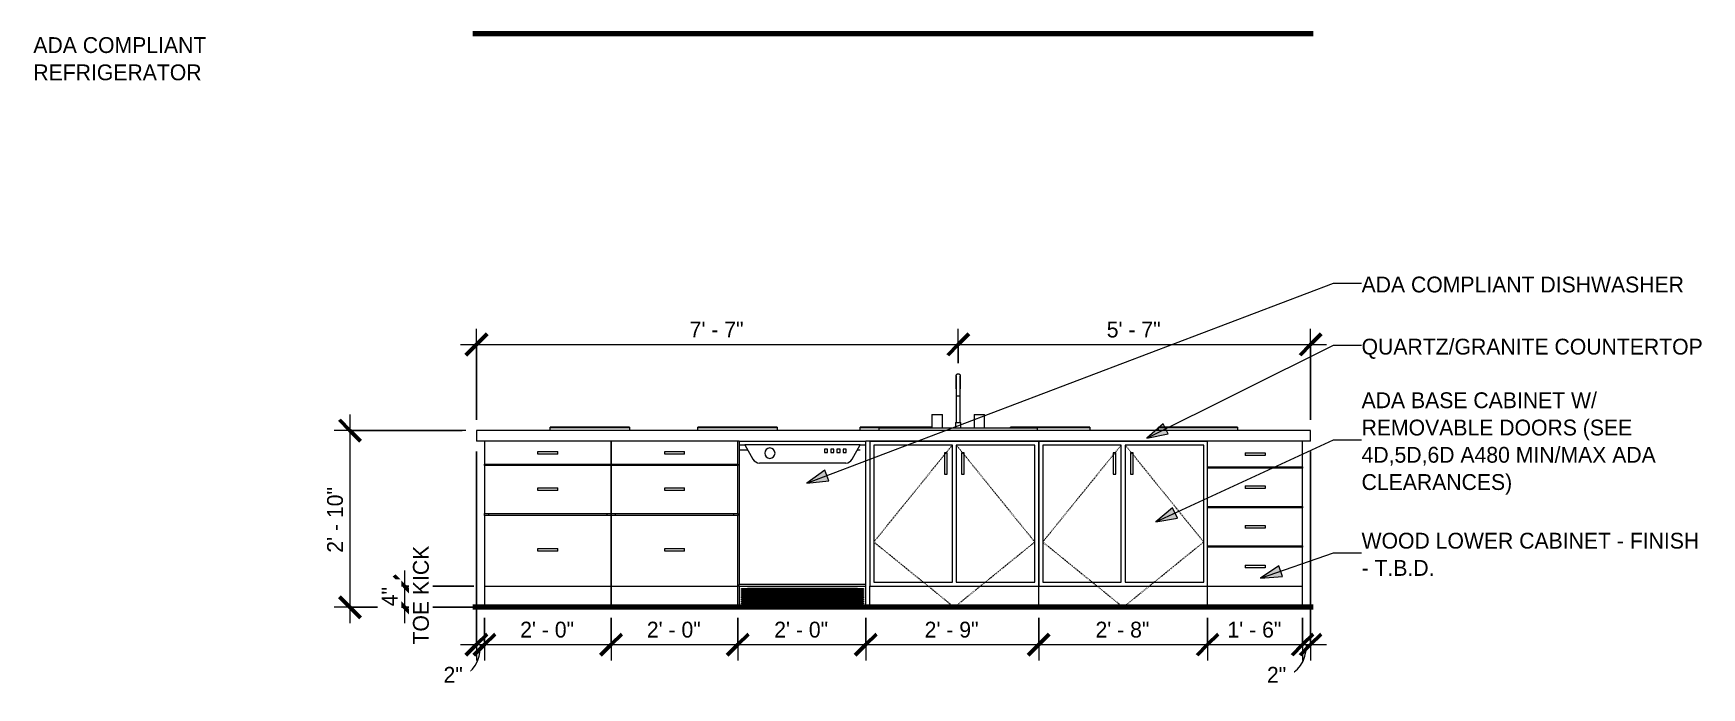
# Model space of a CAD drawing. Header units: inches. Extents: x 2071 to 4741, y -19 to 12114.
# Drawn here: x 3963.3 to 4279.4, y -15.2 to 108.7 of the extents above; entities that cross this region are included whole.
import ezdxf

# ---------------------------------------------------------------- set-up
doc = ezdxf.new("R2010")
doc.units = ezdxf.units.IN
doc.header["$MEASUREMENT"] = 0
doc.linetypes.add('Dash', pattern=[0.25, 0.125, -0.125])
for name, color, linetype, lineweight in [('0-6', 130, 'Continuous', 5), ('A-ANNO-DIMS', 211, 'Continuous', 9), ('A-ANNO-DIMS-32', 211, 'Continuous', 9), ('A-FLOR-1', 7, 'Continuous', 70), ('A-WALL-4', 113, 'Continuous', 9), ('G-ANNO-TEXT', 231, 'Continuous', 9), ('I-FURN', 30, 'Continuous', 9), ('P-SANR-FIXT', 6, 'Continuous', 9), ('Q-CASE', 31, 'Continuous', 9), ('Q-CASE-HDLN', 31, 'Dash', 9), ('Q-SPCQ', 91, 'Continuous', 9)]:
    doc.layers.add(name, color=color, linetype=linetype, lineweight=lineweight)
doc.styles.add('Century Gothic', font='ufonts.com_century-gothic.ttf', dxfattribs={"height": 3})
doc.dimstyles.new('OD_1__HACK_2', dxfattribs={"dimscale": 12, "dimtxt": 3.132505, "dimasz": 0.333333, "dimexe": 0.25, "dimexo": 0.166667, "dimgap": 0.041667, "dimtad": 1, "dimdec": 0, "dimzin": 3, "dimdsep": 46, "dimlunit": 4, "dimtxsty": 'Century Gothic', "dimblk1": 'OBLIQUE', "dimblk2": 'OBLIQUE', "dimsah": 1, "dimcen": 0.09, "dimdle": 0.25, "dimazin": 0, "dimtfac": 1, "dimtdec": 4, "dimtix": 1, "dimtmove": 0, "dimatfit": 3, "dimfxl": 1, "dimtvp": 1, "dimtfill": 1, "dimfrac": 2, "dimtolj": 1, "dimtzin": 0, "dimarcsym": 2})
doc.dimstyles.new('OD_1__HACK_2_1', dxfattribs={"dimscale": 12, "dimtxt": 3.132505, "dimasz": 0.333333, "dimexe": 0.25, "dimexo": 0.166667, "dimgap": 0.041667, "dimtad": 1, "dimdec": 0, "dimzin": 3, "dimdsep": 46, "dimlunit": 4, "dimtxsty": 'Century Gothic', "dimblk1": 'OBLIQUE', "dimblk2": 'OBLIQUE', "dimsah": 1, "dimcen": 0.09, "dimdle": 0.25, "dimazin": 0, "dimtfac": 1, "dimtdec": 4, "dimtix": 1, "dimtmove": 1, "dimatfit": 3, "dimfxl": 1, "dimtvp": 1, "dimtfill": 1, "dimfrac": 2, "dimtolj": 1, "dimtzin": 0, "dimarcsym": 2})

# ---------------------------------------------------------------- blocks, each defined once
blk = doc.blocks.new('CTR - 1st Phase - Shell_rvt-7-1ST FLOOR - 2BD - ADA TYPE A - KITCHEN ISLAND')
at = {"layer": 'A-FLOR-1'}
for p, q in [((-2300.18, 108.75), (-2140.96, 108.75)), ((-2140.96, 0), (-2300.18, 0))]:
    blk.add_line(p, q, dxfattribs=at)
blk = doc.blocks.new('DishwasherADA_15404 - 32_ counter-2812280-1ST FLOOR - 2BD - ADA TYPE A - KITCHEN ISLAND')
at = {"layer": 'Q-SPCQ'}
for p, q in [((-2249.7, 31.5), (-2249.7, 29.79)), ((-2249.7, 31.5), (-2249.5, 31.5)), ((-2249.7, 30.79), (-2249.7, 4.33)), ((-2249.7, 30.79), (-2249.5, 30.79)), ((-2249.5, 29.79), (-2249.7, 29.79)), ((-2249.5, 31.5), (-2226.77, 31.5)), ((-2249.5, 30.79), (-2248.61, 30.79)), ((-2248.05, 29.79), (-2249.5, 29.79)), ((-2226.79, 30.79), (-2248.61, 30.79)), ((-2248.61, 30.79), (-2247.09, 28.06)), ((-2232.96, 29.94), (-2233.55, 29.94)), ((-2233.55, 29.94), (-2233.55, 29.35)), ((-2233.55, 29.35), (-2232.96, 29.35)), ((-2232.96, 29.35), (-2232.96, 29.94)), ((-2231.78, 29.94), (-2232.37, 29.94)), ((-2232.37, 29.94), (-2232.37, 29.35)), ((-2232.37, 29.35), (-2231.78, 29.35)), ((-2231.78, 29.35), (-2231.78, 29.94)), ((-2230.6, 29.94), (-2231.19, 29.94)), ((-2231.19, 29.94), (-2231.19, 29.35)), ((-2231.19, 29.35), (-2230.6, 29.35)), ((-2230.6, 29.35), (-2230.6, 29.94)), ((-2229.41, 29.94), (-2230.01, 29.94)), ((-2230.01, 29.94), (-2230.01, 29.35)), ((-2230.01, 29.35), (-2229.41, 29.35)), ((-2229.41, 29.35), (-2229.41, 29.94)), ((-2228.31, 28.06), (-2226.79, 30.79)), ((-2226.77, 29.79), (-2227.35, 29.79)), ((-2226.79, 30.79), (-2225.9, 30.79)), ((-2226.77, 31.5), (-2225.7, 31.5)), ((-2225.9, 30.79), (-2225.7, 30.79)), ((-2225.7, 29.79), (-2225.7, 31.5)), ((-2225.7, 4.33), (-2225.7, 30.79)), ((-2245.88, 27.35), (-2229.51, 27.35)), ((-2249.5, 4.33), (-2249.7, 4.33)), ((-2249.7, 3.94), (-2249.7, 4.33)), ((-2225.7, 3.94), (-2249.7, 3.94)), ((-2249.7, 3.94), (-2249.7, 0)), ((-2225.9, 4.33), (-2249.5, 4.33)), ((-2249.27, 3.39), (-2249.27, 3.59)), ((-2249.27, 3.59), (-2248.12, 3.59)), ((-2248.12, 3.39), (-2249.27, 3.39)), ((-2249.27, 3), (-2249.27, 3.2)), ((-2249.27, 3.2), (-2248.12, 3.2)), ((-2248.12, 3.94), (-2227.27, 3.94)), ((-2248.12, 3.59), (-2227.27, 3.59)), ((-2227.27, 3.39), (-2248.12, 3.39)), ((-2248.12, 3.2), (-2227.27, 3.2)), ((-2227.27, 3.59), (-2226.12, 3.59)), ((-2226.12, 3.39), (-2227.27, 3.39)), ((-2227.27, 3.2), (-2226.12, 3.2)), ((-2226.12, 3.59), (-2226.12, 3.39)), ((-2226.12, 3.2), (-2226.12, 3)), ((-2225.7, 4.33), (-2225.9, 4.33)), ((-2225.7, 3.94), (-2225.7, 4.33)), ((-2225.7, 0), (-2225.7, 3.94)), ((-2248.12, 3), (-2249.27, 3)), ((-2249.27, 2.61), (-2249.27, 2.8)), ((-2249.27, 2.8), (-2248.12, 2.8)), ((-2248.12, 2.61), (-2249.27, 2.61)), ((-2249.27, 2.21), (-2249.27, 2.41)), ((-2249.27, 2.41), (-2248.12, 2.41)), ((-2248.12, 2.21), (-2249.27, 2.21)), ((-2249.27, 1.82), (-2249.27, 2.02)), ((-2249.27, 2.02), (-2248.12, 2.02)), ((-2248.12, 1.82), (-2249.27, 1.82)), ((-2249.27, 1.43), (-2249.27, 1.62)), ((-2249.27, 1.62), (-2248.12, 1.62)), ((-2248.12, 1.43), (-2249.27, 1.43)), ((-2249.27, 1.03), (-2249.27, 1.23)), ((-2249.27, 1.23), (-2248.12, 1.23)), ((-2248.12, 1.03), (-2249.27, 1.03)), ((-2249.27, 0.64), (-2249.27, 0.84)), ((-2249.27, 0.84), (-2248.12, 0.84)), ((-2248.12, 0.64), (-2249.27, 0.64)), ((-2227.27, 3), (-2248.12, 3)), ((-2248.12, 2.8), (-2227.27, 2.8)), ((-2227.27, 2.61), (-2248.12, 2.61)), ((-2248.12, 2.41), (-2227.27, 2.41)), ((-2227.27, 2.21), (-2248.12, 2.21)), ((-2248.12, 2.02), (-2227.27, 2.02)), ((-2227.27, 1.82), (-2248.12, 1.82)), ((-2248.12, 1.62), (-2227.27, 1.62)), ((-2227.27, 1.43), (-2248.12, 1.43)), ((-2248.12, 1.23), (-2227.27, 1.23)), ((-2227.27, 1.03), (-2248.12, 1.03)), ((-2248.12, 0.84), (-2227.27, 0.84)), ((-2227.27, 0.64), (-2248.12, 0.64)), ((-2226.12, 3), (-2227.27, 3)), ((-2227.27, 2.8), (-2226.12, 2.8)), ((-2226.12, 2.61), (-2227.27, 2.61)), ((-2227.27, 2.41), (-2226.12, 2.41)), ((-2226.12, 2.21), (-2227.27, 2.21)), ((-2227.27, 2.02), (-2226.12, 2.02)), ((-2226.12, 1.82), (-2227.27, 1.82)), ((-2227.27, 1.62), (-2226.12, 1.62)), ((-2226.12, 1.43), (-2227.27, 1.43)), ((-2227.27, 1.23), (-2226.12, 1.23)), ((-2226.12, 1.03), (-2227.27, 1.03)), ((-2227.27, 0.84), (-2226.12, 0.84)), ((-2226.12, 0.64), (-2227.27, 0.64)), ((-2226.12, 2.8), (-2226.12, 2.61)), ((-2226.12, 2.41), (-2226.12, 2.21)), ((-2226.12, 2.02), (-2226.12, 1.82)), ((-2226.12, 1.62), (-2226.12, 1.43)), ((-2226.12, 1.23), (-2226.12, 1.03)), ((-2226.12, 0.84), (-2226.12, 0.64))]:
    blk.add_line(p, q, dxfattribs=at)
for centre, radius, start, end in [((-2243.89, 29.2), 0.984, 90, 270), ((-2243.89, 29.2), 0.984, 270, 90), ((-2245.88, 28.72), 1.38, 209, 270), ((-2229.51, 28.72), 1.38, 270, 331)]:
    blk.add_arc(centre, radius, start, end, dxfattribs=at)
blk = doc.blocks.new('Bar_Stool_6722_1_ - Bar_Stool_6722_1_-1229311-1ST FLOOR - 2BD - ADA TYPE A - KITCHEN ISLAND')
at = {"layer": 'I-FURN'}
for p, q in [((-2213.2, 34.12), (-2226.79, 34.12)), ((-2226.79, 33.98), (-2226.79, 34.12)), ((-2226.79, 33.5), (-2226.79, 33.98)), ((-2223.2, 33.98), (-2226.79, 33.98))]:
    blk.add_line(p, q, dxfattribs=at)
blk = doc.blocks.new('Bar_Stool_6722_1_ - Bar_Stool_6722_1_-1372833-1ST FLOOR - 2BD - ADA TYPE A - KITCHEN ISLAND')
at = {"layer": 'I-FURN'}
for p, q in [((-2270.51, 34.12), (-2285.51, 34.12)), ((-2285.51, 33.98), (-2285.51, 34.12)), ((-2285.51, 33.5), (-2285.51, 33.98)), ((-2270.51, 33.98), (-2285.51, 33.98)), ((-2270.51, 34.12), (-2270.51, 33.98)), ((-2270.51, 33.98), (-2270.51, 33.5))]:
    blk.add_line(p, q, dxfattribs=at)
blk = doc.blocks.new('Bar_Stool_6722_1_ - Bar_Stool_6722_1_-V13-1ST FLOOR - 2BD - ADA TYPE A - KITCHEN ISLAND')
at = {"layer": 'I-FURN'}
for p, q in [((-2183.29, 34.12), (-2198.29, 34.12)), ((-2198.29, 34), (-2198.29, 34.12)), ((-2183.29, 33.98), (-2193.2, 33.98)), ((-2183.29, 34.12), (-2183.29, 33.98)), ((-2183.29, 33.98), (-2183.29, 33.5))]:
    blk.add_line(p, q, dxfattribs=at)
blk = doc.blocks.new('Vanity Cabinet-Double Door-ADA - 33_ ADA-2763631-1ST FLOOR - 2BD - ADA TYPE A - KITCHEN ISLAND')
at = {"layer": 'Q-CASE'}
for p, q in [((-2224.95, 31.5), (-2192.95, 31.5)), ((-2224.95, 31.5), (-2224.95, 4)), ((-2209.32, 30.75), (-2224.2, 30.75)), ((-2224.2, 30.75), (-2224.2, 4.75)), ((-2210.82, 29.25), (-2210.82, 25.25)), ((-2210.32, 29.25), (-2210.82, 29.25)), ((-2210.32, 25.25), (-2210.32, 29.25)), ((-2209.32, 4.75), (-2209.32, 30.75)), ((-2193.7, 30.75), (-2208.57, 30.75)), ((-2208.57, 30.75), (-2208.57, 4.75)), ((-2207.57, 29.25), (-2207.57, 25.25)), ((-2207.07, 29.25), (-2207.57, 29.25)), ((-2207.07, 25.25), (-2207.07, 29.25)), ((-2193.7, 4.75), (-2193.7, 30.75)), ((-2192.95, 4), (-2192.95, 31.5)), ((-2210.82, 25.25), (-2210.32, 25.25)), ((-2207.57, 25.25), (-2207.07, 25.25)), ((-2224.95, 4), (-2192.95, 4)), ((-2224.95, 0), (-2224.95, 4)), ((-2224.2, 4.75), (-2209.32, 4.75)), ((-2208.57, 4.75), (-2193.7, 4.75)), ((-2192.95, 0), (-2192.95, 4))]:
    blk.add_line(p, q, dxfattribs=at)
at = {"layer": 'Q-CASE-HDLN'}
for p, q in [((-2209.32, 30.75), (-2224.2, 12.37)), ((-2208.57, 30.75), (-2193.7, 12.37)), ((-2224.2, 12.37), (-2208.95, 0)), ((-2193.7, 12.37), (-2208.95, 0))]:
    blk.add_line(p, q, dxfattribs=at)
blk = doc.blocks.new('Base Cabinet 3 Drawer 230 - Base Cabinet 3 Drawer 230 24_ ADA-2554967-1ST FLOOR - 2BD - ADA TYPE A - KITCHEN ISLAND')
at = {"layer": 'Q-CASE'}
for p, q in [((-2249.95, 31.5), (-2273.95, 31.5)), ((-2273.95, 31.5), (-2273.95, 27.12)), ((-2263.82, 29.5), (-2260.07, 29.5)), ((-2263.82, 29), (-2263.82, 29.5)), ((-2260.07, 29), (-2263.82, 29)), ((-2260.07, 29), (-2260.07, 29.5)), ((-2249.95, 27.12), (-2249.95, 31.5)), ((-2273.95, 27.12), (-2249.95, 27.12)), ((-2273.95, 26.87), (-2273.95, 27.12)), ((-2249.95, 26.87), (-2273.95, 26.87)), ((-2273.95, 26.87), (-2273.95, 17.75)), ((-2273.2, 27.12), (-2273.2, 26.87)), ((-2250.7, 26.87), (-2250.7, 27.12)), ((-2249.95, 27.12), (-2249.95, 26.87)), ((-2249.95, 17.75), (-2249.95, 26.87)), ((-2263.82, 22.63), (-2260.07, 22.63)), ((-2263.82, 22.12), (-2263.82, 22.63)), ((-2260.07, 22.12), (-2263.82, 22.12)), ((-2260.07, 22.12), (-2260.07, 22.63)), ((-2273.95, 17.75), (-2249.95, 17.75)), ((-2273.95, 17.37), (-2273.95, 17.75)), ((-2249.95, 17.37), (-2273.95, 17.37)), ((-2273.95, 17.37), (-2273.95, 4)), ((-2273.2, 17.75), (-2273.2, 17.37)), ((-2250.7, 17.37), (-2250.7, 17.75)), ((-2249.95, 17.75), (-2249.95, 17.37)), ((-2249.95, 4), (-2249.95, 17.37)), ((-2263.82, 11.13), (-2260.07, 11.13)), ((-2263.82, 10.62), (-2263.82, 11.13)), ((-2260.07, 10.62), (-2263.82, 10.62)), ((-2260.07, 10.62), (-2260.07, 11.13)), ((-2273.95, 4), (-2249.95, 4)), ((-2273.95, 4), (-2273.95, 0)), ((-2249.95, 0), (-2249.95, 4))]:
    blk.add_line(p, q, dxfattribs=at)
blk = doc.blocks.new('Base Cabinet 4 Drawer 254 - Base Cabinet 4 Drawer 254 18_ ADA-2970926-1ST FLOOR - 2BD - ADA TYPE A - KITCHEN ISLAND')
at = {"layer": 'Q-CASE'}
for p, q in [((-2153.82, 29.25), (-2150.07, 29.25)), ((-2153.82, 29.25), (-2153.82, 28.75)), ((-2150.07, 28.75), (-2153.82, 28.75)), ((-2150.07, 29.25), (-2150.07, 28.75)), ((-2142.95, 26.62), (-2142.95, 31.5)), ((-2160.95, 26.62), (-2142.95, 26.62)), ((-2142.95, 26.37), (-2160.95, 26.37)), ((-2160.2, 26.62), (-2160.2, 26.37)), ((-2143.7, 26.37), (-2143.7, 26.62)), ((-2142.95, 26.62), (-2142.95, 26.37)), ((-2142.95, 19.12), (-2142.95, 26.37)), ((-2153.82, 23), (-2150.07, 23)), ((-2153.82, 23), (-2153.82, 22.5)), ((-2150.07, 22.5), (-2153.82, 22.5)), ((-2150.07, 23), (-2150.07, 22.5)), ((-2160.95, 19.12), (-2142.95, 19.12)), ((-2160.2, 19.12), (-2160.2, 18.87)), ((-2143.7, 18.87), (-2143.7, 19.12)), ((-2142.95, 19.12), (-2142.95, 18.87)), ((-2142.95, 18.87), (-2160.95, 18.87)), ((-2142.95, 11.62), (-2142.95, 18.87)), ((-2153.82, 15.5), (-2150.07, 15.5)), ((-2153.82, 15.5), (-2153.82, 15)), ((-2150.07, 15), (-2153.82, 15)), ((-2150.07, 15.5), (-2150.07, 15)), ((-2160.95, 11.62), (-2142.95, 11.62)), ((-2142.95, 11.37), (-2160.95, 11.37)), ((-2160.2, 11.62), (-2160.2, 11.37)), ((-2143.7, 11.37), (-2143.7, 11.62)), ((-2142.95, 11.62), (-2142.95, 11.37)), ((-2142.95, 4), (-2142.95, 11.37)), ((-2153.82, 8), (-2150.07, 8)), ((-2153.82, 8), (-2153.82, 7.5)), ((-2150.07, 7.5), (-2153.82, 7.5)), ((-2150.07, 8), (-2150.07, 7.5)), ((-2160.95, 4), (-2142.95, 4)), ((-2142.95, 0), (-2142.95, 4))]:
    blk.add_line(p, q, dxfattribs=at)
blk = doc.blocks.new('DIMBLOCK99-1ST FLOOR - 2BD - ADA TYPE A - KITCHEN ISLAND')
at = {"layer": 'A-ANNO-DIMS-32'}
for p, q in [((4047.28, 29.5), (4047.28, -10.07)), ((4047.28, -7.07), (4047.28, 29.5)), ((4048.81, -2), (4048.81, -10.07)), ((4048.81, -7.07), (4048.81, -2)), ((4044.28, -7.07), (4048.81, -7.07))]:
    blk.add_line(p, q, dxfattribs=at)
at = {"layer": 'A-ANNO-DIMS-32', "lineweight": 50}
for p, q in [((4047.28, -7.07), (4049.28, -5.07)), ((4048.81, -7.07), (4050.81, -5.07)), ((4047.28, -7.07), (4045.28, -9.07)), ((4048.81, -7.07), (4046.81, -9.07))]:
    blk.add_line(p, q, dxfattribs=at)
at = {"layer": 'A-ANNO-DIMS-32'}
blk.add_ellipse((4044.67, -7.07), major_axis=(0, 5.6), ratio=0.603028, start_param=3.141593, end_param=4.712389, dxfattribs=at)
at = {"layer": 'A-ANNO-DIMS-32', "color": 0, "insert": (4041.04, -11.29), "char_height": 3, "width": 4.3557, "attachment_point": 1, "line_spacing_factor": 0.984502, "style": 'Century Gothic', "bg_fill": 3, "box_fill_scale": 1.25, "bg_fill_color": 256, "bg_fill_true_color": 13158600, "bg_fill_transparency": 0}
blk.add_mtext('2"', dxfattribs=at)
blk = doc.blocks.new('_Oblique')
at = {"color": 0, "linetype": 'ByBlock', "lineweight": -2}
blk.add_line((-0.5, -0.5), (0.5, 0.5), dxfattribs=at)
blk = doc.blocks.new('DIMBLOCK100-1ST FLOOR - 2BD - ADA TYPE A - KITCHEN ISLAND')
at = {"layer": 'A-ANNO-DIMS-32'}
for p, q in [((4048.81, -2), (4048.81, -10.07)), ((4048.81, -7.07), (4048.81, -2)), ((4072.81, -2), (4072.81, -10.07)), ((4072.81, -7.07), (4072.81, -2)), ((4048.81, -7.07), (4072.81, -7.07))]:
    blk.add_line(p, q, dxfattribs=at)
at = {"layer": 'A-ANNO-DIMS-32', "lineweight": 50}
for p, q in [((4048.81, -7.07), (4050.81, -5.07)), ((4072.81, -7.07), (4074.81, -5.07)), ((4048.81, -7.07), (4046.81, -9.07)), ((4072.81, -7.07), (4070.81, -9.07))]:
    blk.add_line(p, q, dxfattribs=at)
at = {"layer": 'A-ANNO-DIMS-32', "color": 0, "insert": (4055.56, -2.73), "char_height": 3, "width": 12.5897, "attachment_point": 1, "line_spacing_factor": 0.984502, "style": 'Century Gothic', "bg_fill": 3, "box_fill_scale": 1.25, "bg_fill_color": 256, "bg_fill_true_color": 13158600, "bg_fill_transparency": 0}
blk.add_mtext('2\' - 0"', dxfattribs=at)
blk = doc.blocks.new('DIMBLOCK101-1ST FLOOR - 2BD - ADA TYPE A - KITCHEN ISLAND')
at = {"layer": 'A-ANNO-DIMS-32'}
for p, q in [((4072.81, -2), (4072.81, -10.07)), ((4072.81, -7.07), (4072.81, -2)), ((4096.81, -2), (4096.81, -10.07)), ((4096.81, -7.07), (4096.81, -2)), ((4072.81, -7.07), (4096.81, -7.07))]:
    blk.add_line(p, q, dxfattribs=at)
at = {"layer": 'A-ANNO-DIMS-32', "lineweight": 50}
for p, q in [((4072.81, -7.07), (4074.81, -5.07)), ((4096.81, -7.07), (4098.81, -5.07)), ((4072.81, -7.07), (4070.81, -9.07)), ((4096.81, -7.07), (4094.81, -9.07))]:
    blk.add_line(p, q, dxfattribs=at)
at = {"layer": 'A-ANNO-DIMS-32', "color": 0, "insert": (4079.56, -2.73), "char_height": 3, "width": 12.5897, "attachment_point": 1, "line_spacing_factor": 0.984502, "style": 'Century Gothic', "bg_fill": 3, "box_fill_scale": 1.25, "bg_fill_color": 256, "bg_fill_true_color": 13158600, "bg_fill_transparency": 0}
blk.add_mtext('2\' - 0"', dxfattribs=at)
blk = doc.blocks.new('DIMBLOCK102-1ST FLOOR - 2BD - ADA TYPE A - KITCHEN ISLAND')
at = {"layer": 'A-ANNO-DIMS-32'}
for p, q in [((4096.81, -2), (4096.81, -10.07)), ((4096.81, -7.07), (4096.81, -2)), ((4121.06, -2), (4121.06, -10.07)), ((4121.06, -7.07), (4121.06, -2)), ((4096.81, -7.07), (4121.06, -7.07))]:
    blk.add_line(p, q, dxfattribs=at)
at = {"layer": 'A-ANNO-DIMS-32', "lineweight": 50}
for p, q in [((4096.81, -7.07), (4098.81, -5.07)), ((4121.06, -7.07), (4123.06, -5.07)), ((4096.81, -7.07), (4094.81, -9.07)), ((4121.06, -7.07), (4119.06, -9.07))]:
    blk.add_line(p, q, dxfattribs=at)
at = {"layer": 'A-ANNO-DIMS-32', "color": 0, "insert": (4103.69, -2.73), "char_height": 3, "width": 12.5897, "attachment_point": 1, "line_spacing_factor": 0.984502, "style": 'Century Gothic', "bg_fill": 3, "box_fill_scale": 1.25, "bg_fill_color": 256, "bg_fill_true_color": 13158600, "bg_fill_transparency": 0}
blk.add_mtext('2\' - 0"', dxfattribs=at)
blk = doc.blocks.new('DIMBLOCK103-1ST FLOOR - 2BD - ADA TYPE A - KITCHEN ISLAND')
at = {"layer": 'A-ANNO-DIMS-32'}
for p, q in [((4121.06, -2), (4121.06, -10.07)), ((4121.06, -7.07), (4121.06, -2)), ((4153.81, -2), (4153.81, -10.07)), ((4153.81, -7.07), (4153.81, -2)), ((4121.06, -7.07), (4153.81, -7.07))]:
    blk.add_line(p, q, dxfattribs=at)
at = {"layer": 'A-ANNO-DIMS-32', "lineweight": 50}
for p, q in [((4121.06, -7.07), (4123.06, -5.07)), ((4153.81, -7.07), (4155.81, -5.07)), ((4121.06, -7.07), (4119.06, -9.07)), ((4153.81, -7.07), (4151.81, -9.07))]:
    blk.add_line(p, q, dxfattribs=at)
at = {"layer": 'A-ANNO-DIMS-32', "color": 0, "insert": (4132.19, -2.73), "char_height": 3, "width": 12.5897, "attachment_point": 1, "line_spacing_factor": 0.984502, "style": 'Century Gothic', "bg_fill": 3, "box_fill_scale": 1.25, "bg_fill_color": 256, "bg_fill_true_color": 13158600, "bg_fill_transparency": 0}
blk.add_mtext('2\' - 9"', dxfattribs=at)
blk = doc.blocks.new('DIMBLOCK104-1ST FLOOR - 2BD - ADA TYPE A - KITCHEN ISLAND')
at = {"layer": 'A-ANNO-DIMS-32'}
for p, q in [((4153.81, -2), (4153.81, -10.07)), ((4153.81, -7.07), (4153.81, -2)), ((4185.81, -2), (4185.81, -10.07)), ((4185.81, -7.07), (4185.81, -2)), ((4153.81, -7.07), (4185.81, -7.07))]:
    blk.add_line(p, q, dxfattribs=at)
at = {"layer": 'A-ANNO-DIMS-32', "lineweight": 50}
for p, q in [((4153.81, -7.07), (4155.81, -5.07)), ((4185.81, -7.07), (4187.81, -5.07)), ((4153.81, -7.07), (4151.81, -9.07)), ((4185.81, -7.07), (4183.81, -9.07))]:
    blk.add_line(p, q, dxfattribs=at)
at = {"layer": 'A-ANNO-DIMS-32', "color": 0, "insert": (4164.56, -2.73), "char_height": 3, "width": 12.5897, "attachment_point": 1, "line_spacing_factor": 0.984502, "style": 'Century Gothic', "bg_fill": 3, "box_fill_scale": 1.25, "bg_fill_color": 256, "bg_fill_true_color": 13158600, "bg_fill_transparency": 0}
blk.add_mtext('2\' - 8"', dxfattribs=at)
blk = doc.blocks.new('DIMBLOCK105-1ST FLOOR - 2BD - ADA TYPE A - KITCHEN ISLAND')
at = {"layer": 'A-ANNO-DIMS-32'}
for p, q in [((4185.81, -2), (4185.81, -10.07)), ((4185.81, -7.07), (4185.81, -2)), ((4203.81, -2), (4203.81, -10.07)), ((4203.81, -7.07), (4203.81, -2)), ((4185.81, -7.07), (4203.81, -7.07))]:
    blk.add_line(p, q, dxfattribs=at)
at = {"layer": 'A-ANNO-DIMS-32', "lineweight": 50}
for p, q in [((4185.81, -7.07), (4187.81, -5.07)), ((4203.81, -7.07), (4205.81, -5.07)), ((4185.81, -7.07), (4183.81, -9.07)), ((4203.81, -7.07), (4201.81, -9.07))]:
    blk.add_line(p, q, dxfattribs=at)
at = {"layer": 'A-ANNO-DIMS-32', "color": 0, "insert": (4189.56, -2.73), "char_height": 3, "width": 12.5897, "attachment_point": 1, "line_spacing_factor": 0.984502, "style": 'Century Gothic', "bg_fill": 3, "box_fill_scale": 1.25, "bg_fill_color": 256, "bg_fill_true_color": 13158600, "bg_fill_transparency": 0}
blk.add_mtext('1\' - 6"', dxfattribs=at)
blk = doc.blocks.new('DIMBLOCK106-1ST FLOOR - 2BD - ADA TYPE A - KITCHEN ISLAND')
at = {"layer": 'A-ANNO-DIMS-32'}
for p, q in [((4205.31, 29.5), (4205.31, -10.07)), ((4205.31, -7.07), (4205.31, 29.5)), ((4203.81, -2), (4203.81, -10.07)), ((4203.81, -7.07), (4203.81, -2)), ((4203.81, -7.07), (4208.31, -7.07))]:
    blk.add_line(p, q, dxfattribs=at)
at = {"layer": 'A-ANNO-DIMS-32', "lineweight": 50}
for p, q in [((4203.81, -7.07), (4205.81, -5.07)), ((4205.31, -7.07), (4207.31, -5.07)), ((4203.81, -7.07), (4201.81, -9.07)), ((4205.31, -7.07), (4203.31, -9.07))]:
    blk.add_line(p, q, dxfattribs=at)
at = {"layer": 'A-ANNO-DIMS-32'}
blk.add_ellipse((4200.67, -7.07), major_axis=(0, 5.6), ratio=0.693525, start_param=3.141593, end_param=4.712389, dxfattribs=at)
at = {"layer": 'A-ANNO-DIMS-32', "color": 0, "insert": (4197.04, -11.29), "char_height": 3, "width": 4.3557, "attachment_point": 1, "line_spacing_factor": 0.984502, "style": 'Century Gothic', "bg_fill": 3, "box_fill_scale": 1.25, "bg_fill_color": 256, "bg_fill_true_color": 13158600, "bg_fill_transparency": 0}
blk.add_mtext('2"', dxfattribs=at)
blk = doc.blocks.new('DIMBLOCK107-1ST FLOOR - 2BD - ADA TYPE A - KITCHEN ISLAND')
at = {"layer": 'A-ANNO-DIMS-32'}
for p, q in [((4047.28, 35.5), (4047.28, 52.79)), ((4138.56, 46.25), (4138.56, 52.79)), ((4044.28, 49.79), (4138.56, 49.79)), ((4047.28, 49.79), (4047.28, 35.5)), ((4138.56, 49.79), (4138.56, 46.25))]:
    blk.add_line(p, q, dxfattribs=at)
at = {"layer": 'A-ANNO-DIMS-32', "lineweight": 50}
for p, q in [((4047.28, 49.79), (4049.28, 51.79)), ((4138.56, 49.79), (4140.56, 51.79)), ((4047.28, 49.79), (4045.28, 47.79)), ((4138.56, 49.79), (4136.56, 47.79))]:
    blk.add_line(p, q, dxfattribs=at)
at = {"layer": 'A-ANNO-DIMS-32', "color": 0, "insert": (4087.67, 54.13), "char_height": 3, "width": 12.5897, "attachment_point": 1, "line_spacing_factor": 0.984502, "style": 'Century Gothic', "bg_fill": 3, "box_fill_scale": 1.25, "bg_fill_color": 256, "bg_fill_true_color": 13158600, "bg_fill_transparency": 0}
blk.add_mtext('7\' - 7"', dxfattribs=at)
blk = doc.blocks.new('DIMBLOCK108-1ST FLOOR - 2BD - ADA TYPE A - KITCHEN ISLAND')
at = {"layer": 'A-ANNO-DIMS-32'}
for p, q in [((4138.56, 46.25), (4138.56, 52.79)), ((4205.31, 35.5), (4205.31, 52.79)), ((4138.56, 49.79), (4208.31, 49.79)), ((4138.56, 49.79), (4138.56, 46.25)), ((4205.31, 49.79), (4205.31, 35.5))]:
    blk.add_line(p, q, dxfattribs=at)
at = {"layer": 'A-ANNO-DIMS-32', "lineweight": 50}
for p, q in [((4138.56, 49.79), (4140.56, 51.79)), ((4205.31, 49.79), (4207.31, 51.79)), ((4138.56, 49.79), (4136.56, 47.79)), ((4205.31, 49.79), (4203.31, 47.79))]:
    blk.add_line(p, q, dxfattribs=at)
at = {"layer": 'A-ANNO-DIMS-32', "color": 0, "insert": (4166.69, 54.13), "char_height": 3, "width": 12.5897, "attachment_point": 1, "line_spacing_factor": 0.984502, "style": 'Century Gothic', "bg_fill": 3, "box_fill_scale": 1.25, "bg_fill_color": 256, "bg_fill_true_color": 13158600, "bg_fill_transparency": 0}
blk.add_mtext('5\' - 7"', dxfattribs=at)
blk = doc.blocks.new('DIMBLOCK109-1ST FLOOR - 2BD - ADA TYPE A - KITCHEN ISLAND')
at = {"layer": 'A-ANNO-DIMS-32', "lineweight": 50}
for p, q in [((4023.32, 33.5), (4021.32, 35.5)), ((4023.32, 33.5), (4025.32, 31.5)), ((4023.32, 0), (4021.32, 2)), ((4023.32, 0), (4025.32, -2))]:
    blk.add_line(p, q, dxfattribs=at)
at = {"layer": 'A-ANNO-DIMS-32'}
for p, q in [((4023.32, 36.5), (4023.32, -3)), ((4045.28, 33.5), (4020.32, 33.5)), ((4023.32, 33.5), (4044.59, 33.5)), ((4046.81, 0), (4020.32, 0)), ((4023.32, 0), (4046.81, 0))]:
    blk.add_line(p, q, dxfattribs=at)
at = {"layer": 'A-ANNO-DIMS-32', "color": 0, "insert": (4018.98, 10.34), "char_height": 3, "width": 15.394, "attachment_point": 1, "rotation": 90, "line_spacing_factor": 0.984502, "style": 'Century Gothic', "bg_fill": 3, "box_fill_scale": 1.25, "bg_fill_color": 256, "bg_fill_true_color": 13158600, "bg_fill_transparency": 0}
blk.add_mtext('2\' - 10"', dxfattribs=at)
blk = doc.blocks.new('DIMBLOCK110-1ST FLOOR - 2BD - ADA TYPE A - KITCHEN ISLAND')
at = {"layer": 'A-ANNO-DIMS-32'}
for p, q in [((4033.68, 7), (4033.68, -3)), ((4046.81, 4), (4030.68, 4)), ((4033.68, 4), (4046.81, 4)), ((4046.81, 0), (4030.68, 0)), ((4033.68, 0), (4046.81, 0))]:
    blk.add_line(p, q, dxfattribs=at)
at = {"layer": 'A-ANNO-DIMS-32', "lineweight": 50}
for p, q in [((4033.68, 4), (4031.68, 6)), ((4033.68, 4), (4035.68, 2)), ((4033.68, 0), (4031.68, 2)), ((4033.68, 0), (4035.68, -2))]:
    blk.add_line(p, q, dxfattribs=at)
at = {"layer": 'A-ANNO-DIMS-32', "color": 0, "insert": (4035.25, -7.05), "char_height": 3, "width": 21.7187, "attachment_point": 1, "rotation": 90, "line_spacing_factor": 0.984502, "style": 'Century Gothic', "bg_fill": 3, "box_fill_scale": 1.25, "bg_fill_color": 256, "bg_fill_true_color": 13158600, "bg_fill_transparency": 0}
blk.add_mtext('TOE KICK', dxfattribs=at)
at = {"layer": 'A-ANNO-DIMS-32', "color": 0, "insert": (4029.33, 0.19), "char_height": 3, "width": 4.3557, "attachment_point": 1, "rotation": 90, "line_spacing_factor": 0.984502, "style": 'Century Gothic', "bg_fill": 3, "box_fill_scale": 1.25, "bg_fill_color": 256, "bg_fill_true_color": 13158600, "bg_fill_transparency": 0}
blk.add_mtext('4"', dxfattribs=at)

msp = doc.modelspace()

# ---------------------------------------------------------------- hatches: boundary and pattern name
at = {"layer": 'G-ANNO-TEXT'}
for points in [[(4109.9, 23.55), (4114.02, 23.97), (4113.26, 25.97)], [(4175.99, 16.18), (4180.07, 16.88), (4179.17, 18.83)]]:
    msp.add_hatch(color=256, dxfattribs=at).paths.add_polyline_path(points, flags=0)

# ---------------------------------------------------------------- linework, layer by layer
at = {"layer": 'A-WALL-4'}
for p, q in [((4047.28, 33.5), (4047.28, 31.5)), ((4123.56, 33.5), (4047.28, 33.5)), ((4153.56, 33.5), (4123.56, 33.5)), ((4205.31, 33.5), (4153.56, 33.5)), ((4205.31, 31.5), (4205.31, 33.5)), ((4097.06, 31.5), (4047.28, 31.5)), ((4205.31, 31.5), (4121.06, 31.5))]:
    msp.add_line(p, q, dxfattribs=at)
at = {"layer": 'G-ANNO-TEXT'}
for p, q in [((4209.68, 61.41), (4214.97, 61.41)), ((4113.26, 25.97), (4109.9, 23.55)), ((4114.02, 23.97), (4113.26, 25.97)), ((4109.9, 23.55), (4114.02, 23.97)), ((4179.17, 18.83), (4175.99, 16.18)), ((4175.99, 16.18), (4180.07, 16.88)), ((4180.07, 16.88), (4179.17, 18.83))]:
    msp.add_line(p, q, dxfattribs=at)
at = {"layer": 'P-SANR-FIXT'}
for p, q in [((4138.18, 41.37), (4138.18, 35)), ((4138.18, 41.37), (4138.18, 40)), ((4138.93, 35), (4138.93, 41.37)), ((4138.93, 40), (4138.93, 41.37)), ((4138.56, 40), (4138.19, 40)), ((4138.92, 40), (4138.56, 40)), ((4133.56, 36.5), (4133.56, 34)), ((4133.56, 36.5), (4135.56, 36.5)), ((4135.56, 34), (4135.56, 36.5)), ((4138.06, 35), (4138.06, 34)), ((4138.06, 35), (4139.06, 35)), ((4139.06, 34), (4139.06, 35)), ((4141.56, 36.5), (4141.56, 34)), ((4141.56, 36.5), (4143.56, 36.5)), ((4143.56, 34), (4143.56, 36.5)), ((4123.56, 34), (4153.56, 34)), ((4123.56, 33.5), (4123.56, 34)), ((4153.56, 33.5), (4123.56, 33.5)), ((4153.56, 33.5), (4153.56, 34))]:
    msp.add_line(p, q, dxfattribs=at)
at = {"layer": 'P-SANR-FIXT', "flags": 128}
for points in [[(4138.18, 43.87), (4138.18, 43.89), (4138.18, 43.9), (4138.19, 43.92), (4138.19, 43.93), (4138.19, 43.95), (4138.19, 43.96), (4138.2, 43.98), (4138.2, 43.99), (4138.21, 44.01), (4138.21, 44.02), (4138.22, 44.03), (4138.23, 44.05), (4138.23, 44.06), (4138.24, 44.07), (4138.25, 44.09), (4138.26, 44.1), (4138.27, 44.11), (4138.28, 44.12), (4138.29, 44.13), (4138.3, 44.14), (4138.31, 44.15), (4138.32, 44.16), (4138.33, 44.17), (4138.34, 44.18), (4138.36, 44.19), (4138.37, 44.2), (4138.38, 44.21), (4138.4, 44.21), (4138.41, 44.22), (4138.42, 44.22), (4138.44, 44.23), (4138.45, 44.23), (4138.47, 44.24), (4138.48, 44.24), (4138.49, 44.24), (4138.51, 44.25), (4138.52, 44.25), (4138.54, 44.25), (4138.55, 44.25), (4138.56, 44.25)], [(4138.56, 44.25), (4138.57, 44.25), (4138.59, 44.25), (4138.6, 44.25), (4138.62, 44.25), (4138.63, 44.24), (4138.65, 44.24), (4138.66, 44.24), (4138.68, 44.23), (4138.69, 44.23), (4138.7, 44.22), (4138.72, 44.21), (4138.73, 44.21), (4138.74, 44.2), (4138.76, 44.19), (4138.77, 44.18), (4138.78, 44.18), (4138.79, 44.17), (4138.81, 44.16), (4138.82, 44.15), (4138.83, 44.14), (4138.84, 44.13), (4138.85, 44.11), (4138.86, 44.1), (4138.87, 44.09), (4138.87, 44.08), (4138.88, 44.06), (4138.89, 44.05), (4138.9, 44.04), (4138.9, 44.02), (4138.91, 44.01), (4138.91, 44), (4138.92, 43.98), (4138.92, 43.97), (4138.93, 43.95), (4138.93, 43.94), (4138.93, 43.92), (4138.93, 43.91), (4138.93, 43.89), (4138.93, 43.88), (4138.93, 43.87)], [(4138.18, 41.37), (4138.18, 41.47), (4138.18, 41.57), (4138.18, 41.67), (4138.18, 41.77), (4138.18, 41.87), (4138.18, 41.97), (4138.18, 42.07), (4138.18, 42.16), (4138.18, 42.26), (4138.18, 42.35), (4138.18, 42.44), (4138.18, 42.53), (4138.18, 42.62), (4138.18, 42.7), (4138.18, 42.79), (4138.18, 42.87), (4138.18, 42.95), (4138.18, 43.02), (4138.18, 43.1), (4138.18, 43.17), (4138.18, 43.24), (4138.18, 43.3), (4138.18, 43.36), (4138.18, 43.42), (4138.18, 43.48), (4138.18, 43.53), (4138.18, 43.58), (4138.18, 43.63), (4138.18, 43.67), (4138.18, 43.71), (4138.18, 43.74), (4138.18, 43.77), (4138.18, 43.8), (4138.18, 43.82), (4138.18, 43.84), (4138.18, 43.85), (4138.18, 43.86), (4138.18, 43.87), (4138.18, 43.87), (4138.18, 43.87)], [(4138.18, 43.87), (4138.18, 43.87), (4138.18, 43.87), (4138.18, 43.86), (4138.18, 43.84), (4138.18, 43.83), (4138.18, 43.8), (4138.18, 43.78), (4138.18, 43.75), (4138.18, 43.71), (4138.18, 43.68), (4138.18, 43.64), (4138.18, 43.59), (4138.18, 43.54), (4138.18, 43.49), (4138.18, 43.44), (4138.18, 43.38), (4138.18, 43.32), (4138.18, 43.25), (4138.18, 43.19), (4138.18, 43.12), (4138.18, 43.04), (4138.18, 42.97), (4138.18, 42.89), (4138.18, 42.81), (4138.18, 42.73), (4138.18, 42.64), (4138.18, 42.55), (4138.18, 42.46), (4138.18, 42.37), (4138.18, 42.28), (4138.18, 42.19), (4138.18, 42.09), (4138.18, 42), (4138.18, 41.9), (4138.18, 41.8), (4138.18, 41.7), (4138.18, 41.6), (4138.18, 41.5), (4138.18, 41.4), (4138.18, 41.37)], [(4138.93, 43.87), (4138.93, 43.87), (4138.93, 43.87), (4138.93, 43.86), (4138.93, 43.84), (4138.93, 43.83), (4138.93, 43.8), (4138.93, 43.78), (4138.93, 43.75), (4138.93, 43.71), (4138.93, 43.68), (4138.93, 43.64), (4138.93, 43.59), (4138.93, 43.54), (4138.93, 43.49), (4138.93, 43.44), (4138.93, 43.38), (4138.93, 43.32), (4138.93, 43.25), (4138.93, 43.19), (4138.93, 43.12), (4138.93, 43.04), (4138.93, 42.97), (4138.93, 42.89), (4138.93, 42.81), (4138.93, 42.73), (4138.93, 42.64), (4138.93, 42.55), (4138.93, 42.46), (4138.93, 42.37), (4138.93, 42.28), (4138.93, 42.19), (4138.93, 42.09), (4138.93, 42), (4138.93, 41.9), (4138.93, 41.8), (4138.93, 41.7), (4138.93, 41.6), (4138.93, 41.5), (4138.93, 41.4), (4138.93, 41.37)], [(4138.93, 41.37), (4138.93, 41.47), (4138.93, 41.57), (4138.93, 41.67), (4138.93, 41.77), (4138.93, 41.87), (4138.93, 41.97), (4138.93, 42.07), (4138.93, 42.16), (4138.93, 42.26), (4138.93, 42.35), (4138.93, 42.44), (4138.93, 42.53), (4138.93, 42.62), (4138.93, 42.7), (4138.93, 42.79), (4138.93, 42.87), (4138.93, 42.95), (4138.93, 43.02), (4138.93, 43.1), (4138.93, 43.17), (4138.93, 43.24), (4138.93, 43.3), (4138.93, 43.36), (4138.93, 43.42), (4138.93, 43.48), (4138.93, 43.53), (4138.93, 43.58), (4138.93, 43.63), (4138.93, 43.67), (4138.93, 43.71), (4138.93, 43.74), (4138.93, 43.77), (4138.93, 43.8), (4138.93, 43.82), (4138.93, 43.84), (4138.93, 43.85), (4138.93, 43.86), (4138.93, 43.87), (4138.93, 43.87), (4138.93, 43.87)]]:
    msp.add_lwpolyline(points, dxfattribs=at)

# ---------------------------------------------------------------- block references
at = {"layer": '0-6'}
msp.add_blockref('CTR - 1st Phase - Shell_rvt-7-1ST FLOOR - 2BD - ADA TYPE A - KITCHEN ISLAND', (6346.76, 0), dxfattribs=at)
at = {"layer": 'I-FURN'}
for name, p in [('Bar_Stool_6722_1_ - Bar_Stool_6722_1_-1372833-1ST FLOOR - 2BD - ADA TYPE A - KITCHEN ISLAND', (6346.76, 0)), ('Bar_Stool_6722_1_ - Bar_Stool_6722_1_-1372833-1ST FLOOR - 2BD - ADA TYPE A - KITCHEN ISLAND', (6374.76, 0)), ('Bar_Stool_6722_1_ - Bar_Stool_6722_1_-1229311-1ST FLOOR - 2BD - ADA TYPE A - KITCHEN ISLAND', (6346.76, 0)), ('Bar_Stool_6722_1_ - Bar_Stool_6722_1_-V13-1ST FLOOR - 2BD - ADA TYPE A - KITCHEN ISLAND', (6346.76, 0)), ('Bar_Stool_6722_1_ - Bar_Stool_6722_1_-1372833-1ST FLOOR - 2BD - ADA TYPE A - KITCHEN ISLAND', (6461.98, 0))]:
    msp.add_blockref(name, p, dxfattribs=at)
at = {"layer": 'Q-CASE'}
for name, p in [('Base Cabinet 3 Drawer 230 - Base Cabinet 3 Drawer 230 24_ ADA-2554967-1ST FLOOR - 2BD - ADA TYPE A - KITCHEN ISLAND', (6322.76, 0)), ('Base Cabinet 3 Drawer 230 - Base Cabinet 3 Drawer 230 24_ ADA-2554967-1ST FLOOR - 2BD - ADA TYPE A - KITCHEN ISLAND', (6346.76, 0)), ('Vanity Cabinet-Double Door-ADA - 33_ ADA-2763631-1ST FLOOR - 2BD - ADA TYPE A - KITCHEN ISLAND', (6346.76, 0)), ('Vanity Cabinet-Double Door-ADA - 33_ ADA-2763631-1ST FLOOR - 2BD - ADA TYPE A - KITCHEN ISLAND', (6378.76, 0)), ('Base Cabinet 4 Drawer 254 - Base Cabinet 4 Drawer 254 18_ ADA-2970926-1ST FLOOR - 2BD - ADA TYPE A - KITCHEN ISLAND', (6346.76, 0))]:
    msp.add_blockref(name, p, dxfattribs=at)
at = {"layer": 'Q-SPCQ'}
msp.add_blockref('DishwasherADA_15404 - 32_ counter-2812280-1ST FLOOR - 2BD - ADA TYPE A - KITCHEN ISLAND', (6346.76, 0), dxfattribs=at)

# ---------------------------------------------------------------- texts
at = {"layer": 'G-ANNO-TEXT', "char_height": 3, "attachment_point": 1, "style": 'Century Gothic'}
for s, insert, width in [('ADA COMPLIANT', (3963.33, 108.03), 42.925), ('REFRIGERATOR', (3963.33, 102.86), 36.764), ('ADA COMPLIANT DISHWASHER', (4214.97, 62.66), 76.255), ('QUARTZ/GRANITE COUNTERTOP', (4214.97, 50.89), 78.376), ('ADA BASE CABINET W/', (4214.97, 40.73), 55.651), ('REMOVABLE DOORS (SEE', (4214.97, 35.56), 61.812), ('4D,5D,6D A480 MIN/MAX ADA', (4214.97, 30.4), 74.841), ('CLEARANCES)', (4214.97, 25.23), 34.946), ('WOOD LOWER CABINET - FINISH', (4214.97, 14.12), 78.982), ('- T.B.D.', (4214.97, 8.96), 16.362)]:
    msp.add_mtext(s, dxfattribs=dict(at, insert=insert, width=width))

# ---------------------------------------------------------------- next in the draw order: dimensions: what is measured, and where the dimension line sits
at = {"layer": 'A-ANNO-DIMS'}
dim = msp.add_linear_dim(base=(4138.56, 49.79), p1=(4047.28, 33.5), p2=(4138.56, 44.25), dimstyle='OD_1__HACK_2', override={"dimpost": '<>', "dimfxl": 91.907028}, dxfattribs=at)
dim.commit()
dim.dimension.update_dxf_attribs({"geometry": 'DIMBLOCK107-1ST FLOOR - 2BD - ADA TYPE A - KITCHEN ISLAND', "text_midpoint": (4092.92, 51.83)})
dim = msp.add_linear_dim(base=(4048.81, -7.07), p1=(4047.28, 31.5), p2=(4048.81, 0), dimstyle='OD_1__HACK_2_1', override={"dimpost": '<>', "dimfxl": 31.53695}, dxfattribs=at)
dim.commit()
dim.dimension.update_dxf_attribs({"geometry": 'DIMBLOCK99-1ST FLOOR - 2BD - ADA TYPE A - KITCHEN ISLAND', "text_midpoint": (4043.22, -13.29), "dimtype": 160})

# ---------------------------------------------------------------- next in the draw order: dimensions: what is measured, and where the dimension line sits
for base, p1, p2, override, picture, middle in [((4205.31, 49.79), (4138.56, 44.25), (4205.31, 33.5), {"dimpost": '<>', "dimfxl": 67.610095}, 'DIMBLOCK108-1ST FLOOR - 2BD - ADA TYPE A - KITCHEN ISLAND', (4171.93, 51.83)), ((4072.81, -7.07), (4048.81, 0), (4072.81, 0), {"dimpost": '<>', "dimfxl": 24}, 'DIMBLOCK100-1ST FLOOR - 2BD - ADA TYPE A - KITCHEN ISLAND', (4060.81, -5))]:
    dim = msp.add_linear_dim(base=base, p1=p1, p2=p2, dimstyle='OD_1__HACK_2', override=override, dxfattribs=at)
    dim.commit()
    dim.dimension.update_dxf_attribs({"geometry": picture, "text_midpoint": middle})

# ---------------------------------------------------------------- next in the draw order: hatches: boundary and pattern name
at = {"layer": 'G-ANNO-TEXT'}
msp.add_hatch(color=256, dxfattribs=at).paths.add_polyline_path([(4174.3, 32.04), (4178.36, 32.87), (4177.41, 34.79)], flags=0)

# ---------------------------------------------------------------- next in the draw order: linework, layer by layer
for p, q in [((4209.68, 49.64), (4214.97, 49.64)), ((4177.41, 34.79), (4174.3, 32.04)), ((4178.36, 32.87), (4177.41, 34.79)), ((4174.3, 32.04), (4178.36, 32.87))]:
    msp.add_line(p, q, dxfattribs=at)

# ---------------------------------------------------------------- next in the draw order: dimensions: what is measured, and where the dimension line sits
at = {"layer": 'A-ANNO-DIMS'}
dim = msp.add_linear_dim(base=(4023.32050264, 0), p1=(4047.28222064, 33.5), p2=(4048.80839149, 0), angle=90, dimstyle='OD_1__HACK_2', override={"dimpost": '<>', "dimfxl": 33.534746}, dxfattribs=at)
dim.commit()
dim.dimension.update_dxf_attribs({"geometry": 'DIMBLOCK109-1ST FLOOR - 2BD - ADA TYPE A - KITCHEN ISLAND', "text_midpoint": (4021.24504376, 16.75)})
dim = msp.add_linear_dim(base=(4096.81, -7.07), p1=(4072.81, 0), p2=(4096.81, 0), dimstyle='OD_1__HACK_2', override={"dimpost": '<>', "dimfxl": 24}, dxfattribs=at)
dim.commit()
dim.dimension.update_dxf_attribs({"geometry": 'DIMBLOCK101-1ST FLOOR - 2BD - ADA TYPE A - KITCHEN ISLAND', "text_midpoint": (4084.81, -5)})

# ---------------------------------------------------------------- next in the draw order: dimensions: what is measured, and where the dimension line sits
dim = msp.add_linear_dim(base=(4033.68, 0), p1=(4048.81, 4), p2=(4048.81, 0), angle=90, text='<>\\XTOE KICK', dimstyle='OD_1__HACK_2', override={"dimpost": '<>', "dimfxl": 4}, dxfattribs=at)
dim.commit()
dim.dimension.update_dxf_attribs({"geometry": 'DIMBLOCK110-1ST FLOOR - 2BD - ADA TYPE A - KITCHEN ISLAND', "text_midpoint": (4033.68, 2)})
dim = msp.add_linear_dim(base=(4121.06, -7.07), p1=(4096.81, 0), p2=(4121.06, 0), dimstyle='OD_1__HACK_2', override={"dimpost": '<>', "dimfxl": 24.25}, dxfattribs=at)
dim.commit()
dim.dimension.update_dxf_attribs({"geometry": 'DIMBLOCK102-1ST FLOOR - 2BD - ADA TYPE A - KITCHEN ISLAND', "text_midpoint": (4108.93, -5)})

# ---------------------------------------------------------------- next in the draw order: dimensions: what is measured, and where the dimension line sits
dim = msp.add_linear_dim(base=(4153.81, -7.07), p1=(4121.06, 0), p2=(4153.81, 0), dimstyle='OD_1__HACK_2', override={"dimpost": '<>', "dimfxl": 32.75}, dxfattribs=at)
dim.commit()
dim.dimension.update_dxf_attribs({"geometry": 'DIMBLOCK103-1ST FLOOR - 2BD - ADA TYPE A - KITCHEN ISLAND', "text_midpoint": (4137.43, -5)})

# ---------------------------------------------------------------- next in the draw order: dimensions: what is measured, and where the dimension line sits
dim = msp.add_linear_dim(base=(4185.81, -7.07), p1=(4153.81, 0), p2=(4185.81, 0), dimstyle='OD_1__HACK_2', override={"dimpost": '<>', "dimfxl": 32}, dxfattribs=at)
dim.commit()
dim.dimension.update_dxf_attribs({"geometry": 'DIMBLOCK104-1ST FLOOR - 2BD - ADA TYPE A - KITCHEN ISLAND', "text_midpoint": (4169.81, -5)})

# ---------------------------------------------------------------- next in the draw order: dimensions: what is measured, and where the dimension line sits
dim = msp.add_linear_dim(base=(4203.81, -7.07), p1=(4185.81, 0), p2=(4203.81, 0), dimstyle='OD_1__HACK_2', override={"dimpost": '<>', "dimfxl": 18}, dxfattribs=at)
dim.commit()
dim.dimension.update_dxf_attribs({"geometry": 'DIMBLOCK105-1ST FLOOR - 2BD - ADA TYPE A - KITCHEN ISLAND', "text_midpoint": (4194.81, -5)})

# ---------------------------------------------------------------- next in the draw order: dimensions: what is measured, and where the dimension line sits
dim = msp.add_linear_dim(base=(4205.30839149, -7.07046696), p1=(4203.80839149, 0), p2=(4205.30839149, 31.5), dimstyle='OD_1__HACK_2_1', override={"dimpost": '<>', "dimfxl": 31.535694}, dxfattribs=at)
dim.commit()
dim.dimension.update_dxf_attribs({"geometry": 'DIMBLOCK106-1ST FLOOR - 2BD - ADA TYPE A - KITCHEN ISLAND', "text_midpoint": (4199.22241634, -13.28693378), "dimtype": 160})

# ---------------------------------------------------------------- next in the draw order: hatches: boundary and pattern name
at = {"layer": 'G-ANNO-TEXT'}
msp.add_hatch(color=256, dxfattribs=at).paths.add_polyline_path([(4195.85, 5.53), (4199.98, 5.82), (4199.28, 7.84)], flags=0)

# ---------------------------------------------------------------- next in the draw order: linework, layer by layer
for p, q in [((4109.9, 23.55), (4209.68, 61.41)), ((4174.3, 32.04), (4209.68, 49.64)), ((4175.99, 16.18), (4209.68, 31.73)), ((4209.68, 31.73), (4214.97, 31.73)), ((4195.85, 5.53), (4209.68, 10.29)), ((4209.68, 10.29), (4214.97, 10.29)), ((4199.28, 7.84), (4195.85, 5.53)), ((4199.98, 5.82), (4199.28, 7.84)), ((4195.85, 5.53), (4199.98, 5.82))]:
    msp.add_line(p, q, dxfattribs=at)

doc.saveas('drawing.dxf')
